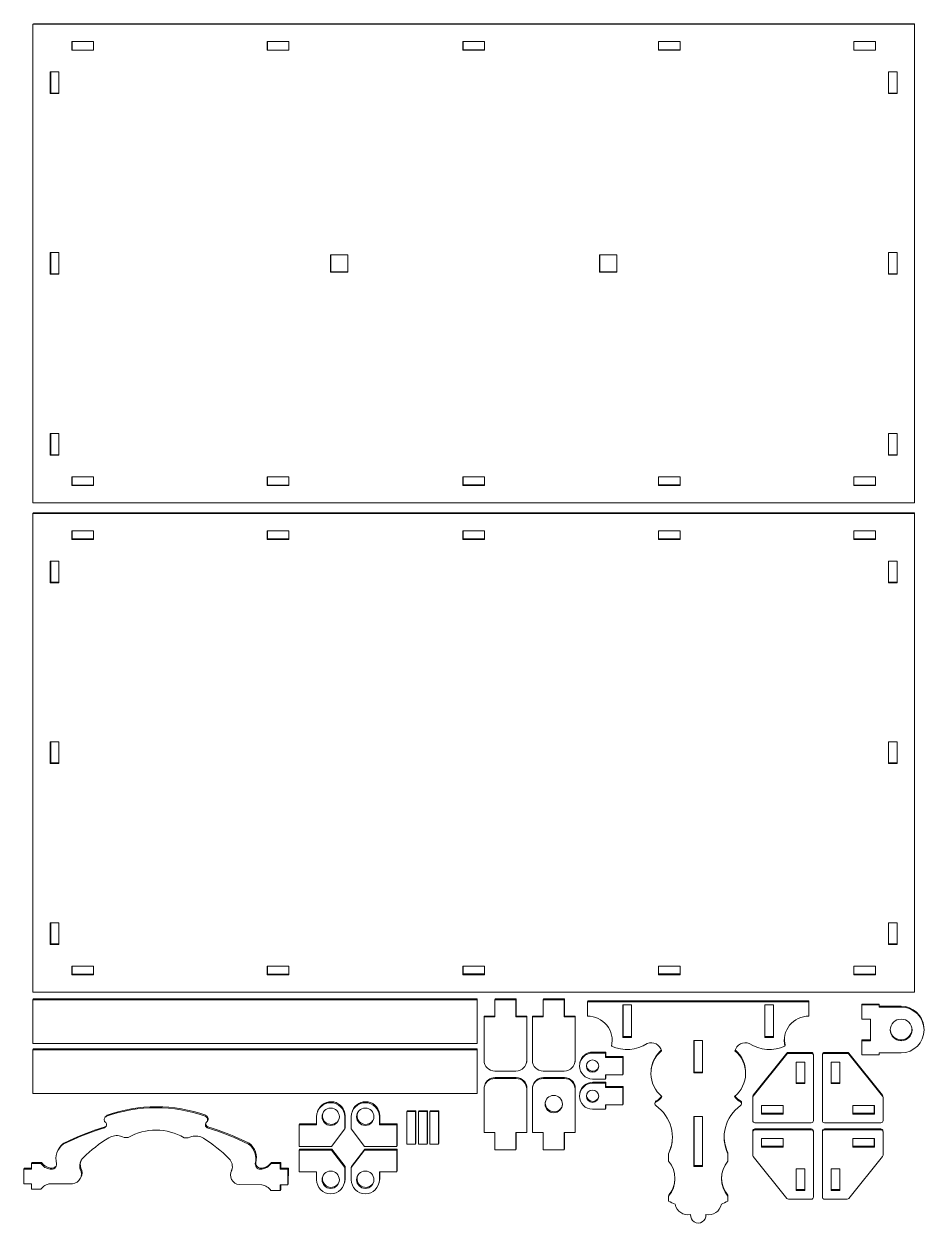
# Model space of a CAD drawing. Header units: millimetres. Extents: x -170 to 533, y 50 to 1036.
# Drawn here: x -169.5 to 186.7, y 49.8 to 524.6 of the extents above; entities that cross this region are included whole.
import ezdxf

# ---------------------------------------------------------------- set-up
doc = ezdxf.new("R2010")
doc.units = ezdxf.units.MM

msp = doc.modelspace()

# ---------------------------------------------------------------- linework, layer by layer
at = {"color": 7, "linetype": 'Continuous', "lineweight": 15}
for p, q in [((-166.06, 524.52), (-165.82, 524.58)), ((-166.06, 524.52), (182.94, 524.52)), ((-166.06, 334.96), (-166.06, 524.52)), ((-165.82, 524.58), (182.92, 524.58)), ((182.94, 524.52), (182.92, 524.58)), ((182.94, 524.52), (182.94, 334.96)), ((-150.63, 514.21), (-150.63, 517.64)), ((-150.63, 517.64), (-142.06, 517.64)), ((-150.4, 514.27), (-150.4, 517.64)), ((-142.06, 517.64), (-142.06, 514.21)), ((-73.25, 514.21), (-73.25, 517.64)), ((-73.25, 517.64), (-64.67, 517.64)), ((-73.08, 514.27), (-73.08, 517.64)), ((-64.67, 517.64), (-64.67, 514.21)), ((4.16, 514.27), (4.16, 517.7)), ((4.16, 517.7), (12.73, 517.7)), ((4.27, 514.34), (4.27, 517.7)), ((12.73, 517.7), (12.73, 514.27)), ((81.56, 514.27), (81.56, 517.7)), ((81.56, 517.7), (90.14, 517.7)), ((81.61, 514.34), (81.61, 517.7)), ((90.14, 517.7), (90.14, 514.27)), ((158.94, 517.64), (167.52, 517.64)), ((158.94, 514.21), (158.94, 517.64)), ((167.5, 517.64), (167.5, 514.27)), ((167.52, 517.64), (167.52, 514.21)), ((-150.63, 514.21), (-150.4, 514.27)), ((-142.06, 514.21), (-150.63, 514.21)), ((-142.06, 514.27), (-150.4, 514.27)), ((-73.25, 514.21), (-73.08, 514.27)), ((-64.67, 514.21), (-73.25, 514.21)), ((-64.67, 514.27), (-73.08, 514.27)), ((4.16, 514.27), (4.27, 514.34)), ((12.73, 514.27), (4.16, 514.27)), ((12.73, 514.34), (4.27, 514.34)), ((81.56, 514.27), (81.61, 514.34)), ((90.14, 514.27), (81.56, 514.27)), ((90.14, 514.34), (81.61, 514.34)), ((167.5, 514.27), (158.94, 514.27)), ((167.52, 514.21), (158.94, 514.21)), ((167.52, 514.21), (167.5, 514.27)), ((-159.21, 497.09), (-159.21, 505.66)), ((-159.21, 505.66), (-155.78, 505.66)), ((-158.97, 497.17), (-158.97, 505.66)), ((-155.78, 505.66), (-155.78, 497.09)), ((172.66, 505.66), (176.09, 505.66)), ((172.66, 497.09), (172.66, 505.66)), ((176.07, 505.66), (176.07, 497.17)), ((176.09, 505.66), (176.09, 497.09)), ((-159.21, 497.09), (-158.97, 497.17)), ((-155.78, 497.09), (-159.21, 497.09)), ((-155.78, 497.17), (-158.97, 497.17)), ((176.07, 497.17), (172.66, 497.17)), ((176.09, 497.09), (172.66, 497.09)), ((176.09, 497.09), (176.07, 497.17)), ((-159.21, 425.45), (-159.21, 434.03)), ((-159.21, 434.03), (-155.78, 434.03)), ((-158.97, 425.59), (-158.97, 434.03)), ((-155.78, 434.03), (-155.78, 425.45)), ((-48.25, 426.28), (-48.25, 433.14)), ((-48.25, 433.14), (-41.39, 433.14)), ((-48.1, 426.41), (-48.1, 433.14)), ((-41.39, 433.14), (-41.39, 426.28)), ((58.27, 426.28), (58.27, 433.14)), ((58.27, 433.14), (65.13, 433.14)), ((58.34, 426.41), (58.34, 433.14)), ((65.13, 433.14), (65.13, 426.28)), ((172.66, 434.03), (176.09, 434.03)), ((172.66, 425.45), (172.66, 434.03)), ((176.07, 434.03), (176.07, 425.59)), ((176.09, 434.03), (176.09, 425.45)), ((-159.21, 425.45), (-158.97, 425.59)), ((-155.78, 425.45), (-159.21, 425.45)), ((-155.78, 425.59), (-158.97, 425.59)), ((-48.25, 426.28), (-48.1, 426.41)), ((-41.39, 426.28), (-48.25, 426.28)), ((-41.39, 426.41), (-48.1, 426.41)), ((58.27, 426.28), (58.34, 426.41)), ((65.13, 426.28), (58.27, 426.28)), ((65.13, 426.41), (58.34, 426.41)), ((176.07, 425.59), (172.66, 425.59)), ((176.09, 425.45), (172.66, 425.45)), ((176.09, 425.45), (176.07, 425.59)), ((-159.21, 353.82), (-159.21, 362.39)), ((-159.21, 362.39), (-155.78, 362.39)), ((-158.97, 354.01), (-158.97, 362.39)), ((-155.78, 362.39), (-155.78, 353.82)), ((172.66, 362.39), (176.09, 362.39)), ((172.66, 353.82), (172.66, 362.39)), ((176.07, 362.39), (176.07, 354.01)), ((176.09, 362.39), (176.09, 353.82)), ((-159.21, 353.82), (-158.97, 354.01)), ((-155.78, 353.82), (-159.21, 353.82)), ((-155.78, 354.01), (-158.97, 354.01)), ((176.07, 354.01), (172.66, 354.01)), ((176.09, 353.82), (172.66, 353.82)), ((176.09, 353.82), (176.07, 354.01)), ((-150.63, 341.78), (-150.63, 345.21)), ((-150.63, 345.21), (-142.06, 345.21)), ((-150.63, 341.78), (-150.4, 341.98)), ((-150.4, 341.98), (-150.4, 345.21)), ((-142.06, 341.98), (-150.4, 341.98)), ((-142.06, 345.21), (-142.06, 341.78)), ((-73.25, 341.78), (-73.25, 345.21)), ((-73.25, 345.21), (-64.67, 345.21)), ((-73.25, 341.78), (-73.08, 341.98)), ((-73.08, 341.98), (-73.08, 345.21)), ((-64.67, 341.98), (-73.08, 341.98)), ((-64.67, 345.21), (-64.67, 341.78)), ((4.16, 341.85), (4.16, 345.28)), ((4.16, 345.28), (12.73, 345.28)), ((4.16, 341.85), (4.27, 342.04)), ((12.73, 341.85), (4.16, 341.85)), ((4.27, 342.04), (4.27, 345.28)), ((12.73, 342.04), (4.27, 342.04)), ((12.73, 345.28), (12.73, 341.85)), ((81.56, 341.85), (81.56, 345.28)), ((81.56, 345.28), (90.14, 345.28)), ((81.56, 341.85), (81.61, 342.04)), ((90.14, 341.85), (81.56, 341.85)), ((81.61, 342.04), (81.61, 345.28)), ((90.14, 342.04), (81.61, 342.04)), ((90.14, 345.28), (90.14, 341.85)), ((158.94, 345.21), (167.52, 345.21)), ((158.94, 341.78), (158.94, 345.21)), ((167.5, 341.98), (158.94, 341.98)), ((167.5, 345.21), (167.5, 341.98)), ((167.52, 341.78), (167.5, 341.98)), ((167.52, 345.21), (167.52, 341.78)), ((-142.06, 341.78), (-150.63, 341.78)), ((-64.67, 341.78), (-73.25, 341.78)), ((167.52, 341.78), (158.94, 341.78)), ((182.94, 334.96), (-166.06, 334.96)), ((-166.06, 330.76), (-165.82, 330.97)), ((-166.06, 330.76), (182.94, 330.76)), ((-166.06, 141.2), (-166.06, 330.76)), ((-165.82, 330.97), (182.92, 330.97)), ((182.94, 330.76), (182.92, 330.97)), ((182.94, 330.76), (182.94, 141.2)), ((-150.63, 320.44), (-150.63, 323.87)), ((-150.63, 323.87), (-142.06, 323.87)), ((-150.4, 320.66), (-150.4, 323.87)), ((-142.06, 323.87), (-142.06, 320.44)), ((-73.25, 320.44), (-73.25, 323.87)), ((-73.25, 323.87), (-64.67, 323.87)), ((-73.08, 320.66), (-73.08, 323.87)), ((-64.67, 323.87), (-64.67, 320.44)), ((4.16, 320.51), (4.16, 323.94)), ((4.16, 323.94), (12.73, 323.94)), ((4.27, 320.72), (4.27, 323.94)), ((12.73, 323.94), (12.73, 320.51)), ((81.56, 320.51), (81.56, 323.94)), ((81.56, 323.94), (90.14, 323.94)), ((81.61, 320.72), (81.61, 323.94)), ((90.14, 323.94), (90.14, 320.51)), ((158.94, 323.87), (167.52, 323.87)), ((158.94, 320.44), (158.94, 323.87)), ((167.5, 323.87), (167.5, 320.66)), ((167.52, 323.87), (167.52, 320.44)), ((-150.63, 320.44), (-150.4, 320.66)), ((-142.06, 320.44), (-150.63, 320.44)), ((-142.06, 320.66), (-150.4, 320.66)), ((-73.25, 320.44), (-73.08, 320.66)), ((-64.67, 320.44), (-73.25, 320.44)), ((-64.67, 320.66), (-73.08, 320.66)), ((4.16, 320.51), (4.27, 320.72)), ((12.73, 320.51), (4.16, 320.51)), ((12.73, 320.72), (4.27, 320.72)), ((81.56, 320.51), (81.61, 320.72)), ((90.14, 320.51), (81.56, 320.51)), ((90.14, 320.72), (81.61, 320.72)), ((167.5, 320.66), (158.94, 320.66)), ((167.52, 320.44), (158.94, 320.44)), ((167.52, 320.44), (167.5, 320.66)), ((-159.21, 303.33), (-159.21, 311.9)), ((-159.21, 311.9), (-155.78, 311.9)), ((-158.97, 303.56), (-158.97, 311.9)), ((-155.78, 311.9), (-155.78, 303.33)), ((172.66, 311.9), (176.09, 311.9)), ((172.66, 303.33), (172.66, 311.9)), ((176.07, 311.9), (176.07, 303.56)), ((176.09, 311.9), (176.09, 303.33)), ((-159.21, 303.33), (-158.97, 303.56)), ((-155.78, 303.33), (-159.21, 303.33)), ((-155.78, 303.56), (-158.97, 303.56)), ((176.07, 303.56), (172.66, 303.56)), ((176.09, 303.33), (172.66, 303.33)), ((176.09, 303.33), (176.07, 303.56)), ((-159.21, 231.69), (-159.21, 240.27)), ((-159.21, 240.27), (-155.78, 240.27)), ((-158.97, 231.98), (-158.97, 240.27)), ((-155.78, 240.27), (-155.78, 231.69)), ((172.66, 240.27), (176.09, 240.27)), ((172.66, 231.69), (172.66, 240.27)), ((176.07, 240.27), (176.07, 231.98)), ((176.09, 240.27), (176.09, 231.69)), ((-159.21, 231.69), (-158.97, 231.98)), ((-155.78, 231.69), (-159.21, 231.69)), ((-155.78, 231.98), (-158.97, 231.98)), ((176.07, 231.98), (172.66, 231.98)), ((176.09, 231.69), (172.66, 231.69)), ((176.09, 231.69), (176.07, 231.98)), ((-159.21, 160.06), (-159.21, 168.63)), ((-159.21, 168.63), (-155.78, 168.63)), ((-158.97, 160.4), (-158.97, 168.63)), ((-155.78, 168.63), (-155.78, 160.06)), ((172.66, 168.63), (176.09, 168.63)), ((172.66, 160.06), (172.66, 168.63)), ((176.07, 168.63), (176.07, 160.4)), ((176.09, 168.63), (176.09, 160.06)), ((-159.21, 160.06), (-158.97, 160.4)), ((-155.78, 160.06), (-159.21, 160.06)), ((-155.78, 160.4), (-158.97, 160.4)), ((176.07, 160.4), (172.66, 160.4)), ((176.09, 160.06), (172.66, 160.06)), ((176.09, 160.06), (176.07, 160.4)), ((-150.63, 148.02), (-150.63, 151.45)), ((-150.63, 151.45), (-142.06, 151.45)), ((-150.63, 148.02), (-150.4, 148.37)), ((-142.06, 148.02), (-150.63, 148.02)), ((-150.4, 148.37), (-150.4, 151.45)), ((-142.06, 148.37), (-150.4, 148.37)), ((-142.06, 151.45), (-142.06, 148.02)), ((-73.25, 148.02), (-73.25, 151.45)), ((-73.25, 151.45), (-64.67, 151.45)), ((-73.25, 148.02), (-73.08, 148.37)), ((-64.67, 148.02), (-73.25, 148.02)), ((-73.08, 148.37), (-73.08, 151.45)), ((-64.67, 148.37), (-73.08, 148.37)), ((-64.67, 151.45), (-64.67, 148.02)), ((4.16, 148.09), (4.16, 151.52)), ((4.16, 151.52), (12.73, 151.52)), ((4.16, 148.09), (4.27, 148.43)), ((12.73, 148.09), (4.16, 148.09)), ((4.27, 148.43), (4.27, 151.52)), ((12.73, 148.43), (4.27, 148.43)), ((12.73, 151.52), (12.73, 148.09)), ((81.56, 148.09), (81.56, 151.52)), ((81.56, 151.52), (90.14, 151.52)), ((81.56, 148.09), (81.61, 148.43)), ((90.14, 148.09), (81.56, 148.09)), ((81.61, 148.43), (81.61, 151.52)), ((90.14, 148.43), (81.61, 148.43)), ((90.14, 151.52), (90.14, 148.09)), ((158.94, 151.45), (167.52, 151.45)), ((158.94, 148.02), (158.94, 151.45)), ((167.5, 148.37), (158.94, 148.37)), ((167.52, 148.02), (158.94, 148.02)), ((167.5, 151.45), (167.5, 148.37)), ((167.52, 148.02), (167.5, 148.37)), ((167.52, 151.45), (167.52, 148.02)), ((182.94, 141.2), (-166.06, 141.2)), ((-166.06, 138.23), (-165.82, 138.59)), ((9.8, 138.23), (-166.06, 138.23)), ((-166.06, 138.23), (-166.06, 120.87)), ((9.9, 138.59), (-165.82, 138.59)), ((9.8, 138.23), (9.9, 138.59)), ((9.8, 120.87), (9.8, 138.23)), ((9.9, 121.24), (9.9, 138.59)), ((16.85, 138.23), (16.95, 138.59)), ((25.2, 138.23), (16.85, 138.23)), ((16.85, 138.23), (16.85, 131.38)), ((25.29, 138.59), (16.95, 138.59)), ((25.2, 138.23), (25.29, 138.59)), ((25.2, 138.23), (25.2, 131.38)), ((25.29, 138.59), (25.29, 131.73)), ((35.99, 138.23), (36.07, 138.59)), ((35.99, 138.23), (44.33, 138.23)), ((35.99, 138.23), (35.99, 131.38)), ((36.07, 138.59), (44.41, 138.59)), ((44.33, 138.23), (44.41, 138.59)), ((44.33, 138.23), (44.33, 131.38)), ((44.41, 138.59), (44.41, 131.73)), ((53.54, 137.4), (53.61, 137.75)), ((53.61, 137.75), (141.18, 137.75)), ((141.17, 137.4), (141.18, 137.75)), ((141.18, 137.75), (141.18, 132.06)), ((53.54, 131.7), (53.54, 137.4)), ((53.54, 137.4), (141.17, 137.4)), ((67.52, 136.14), (67.52, 123.28)), ((67.52, 136.14), (70.95, 136.14)), ((67.59, 136.14), (67.59, 123.65)), ((70.95, 136.14), (70.95, 123.28)), ((123.76, 136.14), (123.76, 123.28)), ((123.76, 136.14), (127.19, 136.14)), ((123.77, 136.14), (123.77, 123.65)), ((127.19, 136.14), (127.19, 123.28)), ((141.17, 137.4), (141.17, 131.7)), ((162.16, 136.14), (162.15, 136.5)), ((162.15, 136.5), (169, 136.5)), ((162.15, 130.89), (162.15, 136.5)), ((162.16, 136.14), (169.02, 136.14)), ((162.16, 130.53), (162.16, 136.14)), ((169.02, 136.14), (169, 136.5)), ((169.02, 136.14), (169.02, 135.28)), ((169.02, 135.64), (177.65, 135.64)), ((169.02, 135.28), (177.68, 135.28)), ((177.68, 135.28), (177.65, 135.64)), ((12.57, 131.38), (12.67, 131.73)), ((12.57, 131.38), (16.85, 131.38)), ((12.57, 114.23), (12.57, 131.38)), ((12.67, 131.73), (16.85, 131.73)), ((25.2, 131.38), (25.29, 131.73)), ((25.2, 131.38), (29.48, 131.38)), ((25.29, 131.73), (29.57, 131.73)), ((29.48, 131.38), (29.57, 131.73)), ((29.48, 131.38), (29.48, 114.23)), ((29.57, 131.73), (29.57, 114.6)), ((31.7, 131.38), (31.79, 131.73)), ((35.99, 131.38), (31.7, 131.38)), ((31.7, 131.38), (31.7, 114.23)), ((35.99, 131.73), (31.79, 131.73)), ((44.33, 131.38), (44.41, 131.73)), ((48.62, 131.38), (44.33, 131.38)), ((48.69, 131.73), (44.41, 131.73)), ((48.62, 131.38), (48.69, 131.73)), ((48.62, 114.23), (48.62, 131.38)), ((48.69, 114.6), (48.69, 131.73)), ((141.17, 131.7), (141.18, 132.06)), ((162.16, 130.53), (162.15, 130.89)), ((165.59, 130.53), (162.16, 130.53)), ((165.57, 122.32), (165.57, 130.53)), ((165.59, 121.95), (165.59, 130.53)), ((67.52, 123.28), (67.59, 123.65)), ((67.59, 123.65), (70.95, 123.65)), ((123.76, 123.28), (123.77, 123.65)), ((123.77, 123.65), (127.19, 123.65)), ((186.69, 126.98), (186.66, 127.35)), ((-166.06, 120.87), (9.8, 120.87)), ((-166.06, 118.42), (-165.82, 118.79)), ((-165.82, 118.79), (9.9, 118.79)), ((9.8, 120.87), (9.9, 121.24)), ((9.8, 118.42), (9.9, 118.79)), ((9.9, 118.79), (9.9, 101.44)), ((63.02, 119.84), (63.09, 120.21)), ((67.52, 123.28), (70.95, 123.28)), ((95.64, 122.08), (95.64, 109.22)), ((95.64, 122.08), (99.07, 122.08)), ((95.68, 122.08), (95.68, 109.59)), ((99.07, 122.08), (99.07, 109.22)), ((123.76, 123.28), (127.19, 123.28)), ((131.69, 119.84), (131.7, 120.21)), ((162.16, 121.95), (162.15, 122.32)), ((165.57, 122.32), (162.15, 122.32)), ((162.15, 116.7), (162.15, 122.32)), ((165.59, 121.95), (162.16, 121.95)), ((162.16, 116.33), (162.16, 121.95)), ((165.59, 121.95), (165.57, 122.32)), ((-166.06, 118.42), (9.8, 118.42)), ((-166.06, 101.06), (-166.06, 118.42)), ((9.8, 118.42), (9.8, 101.06)), ((29.48, 114.23), (29.57, 114.6)), ((48.62, 114.23), (48.69, 114.6)), ((55.52, 117.1), (55.59, 117.47)), ((55.52, 117.1), (60.66, 117.1)), ((55.59, 117.47), (60.73, 117.47)), ((60.66, 117.1), (60.73, 117.47)), ((60.66, 115.39), (60.66, 117.1)), ((60.66, 115.39), (60.73, 115.76)), ((60.66, 115.39), (67.52, 115.39)), ((60.73, 115.76), (60.73, 117.47)), ((60.73, 115.76), (67.59, 115.76)), ((67.52, 115.39), (67.59, 115.76)), ((67.52, 115.39), (67.52, 108.53)), ((67.59, 115.76), (67.59, 108.91)), ((132.37, 116.66), (119.1, 100.03)), ((132.39, 117.03), (119.12, 100.42)), ((132.37, 116.66), (132.39, 117.03)), ((133.04, 116.98), (133.06, 117.35)), ((142.06, 116.98), (133.04, 116.98)), ((142.07, 117.35), (133.06, 117.35)), ((142.06, 116.98), (142.07, 117.35)), ((142.92, 116.12), (142.93, 116.49)), ((142.92, 90.37), (142.92, 116.12)), ((142.93, 90.76), (142.93, 116.49)), ((146.49, 116.12), (146.49, 116.49)), ((146.49, 90.37), (146.49, 116.12)), ((147.34, 116.98), (147.34, 117.35)), ((147.34, 117.35), (156.36, 117.35)), ((147.34, 116.98), (156.36, 116.98)), ((156.36, 116.98), (156.36, 117.35)), ((157.03, 116.66), (157.03, 117.03)), ((157.03, 117.03), (170.29, 100.42)), ((157.03, 116.66), (170.31, 100.03)), ((162.16, 116.33), (162.15, 116.7)), ((169.02, 116.33), (162.16, 116.33)), ((169.02, 117.19), (169.02, 116.33)), ((169.02, 117.19), (177.68, 117.19)), ((16.85, 109.94), (25.2, 109.94)), ((29.36, 113.22), (29.45, 113.59)), ((44.33, 109.94), (35.99, 109.94)), ((48.53, 113.37), (48.61, 113.75)), ((50.55, 113.34), (50.47, 112.96)), ((78.78, 111.02), (78.73, 110.64)), ((95.64, 109.22), (95.68, 109.59)), ((95.64, 109.22), (99.07, 109.22)), ((95.68, 109.59), (99.07, 109.59)), ((136.06, 104.98), (136.06, 113.55)), ((139.49, 113.55), (136.06, 113.55)), ((136.07, 105.35), (136.07, 113.55)), ((139.49, 104.98), (139.49, 113.55)), ((149.92, 113.55), (153.35, 113.55)), ((149.92, 104.98), (149.92, 113.55)), ((153.34, 105.35), (153.34, 113.55)), ((153.35, 104.98), (153.35, 113.55)), ((16.85, 107.03), (16.95, 107.41)), ((16.85, 107.03), (25.2, 107.03)), ((16.95, 107.41), (25.29, 107.41)), ((25.2, 107.03), (25.29, 107.41)), ((35.99, 107.03), (36.07, 107.41)), ((44.33, 107.03), (35.99, 107.03)), ((44.41, 107.41), (36.07, 107.41)), ((44.33, 107.03), (44.41, 107.41)), ((55.52, 106.81), (60.66, 106.81)), ((55.52, 105.13), (55.59, 105.51)), ((55.52, 105.13), (60.66, 105.13)), ((55.59, 105.51), (60.73, 105.51)), ((60.66, 106.81), (60.66, 108.53)), ((60.66, 108.53), (67.52, 108.53)), ((60.66, 106.81), (60.73, 107.19)), ((60.66, 105.13), (60.73, 105.51)), ((60.66, 105.13), (60.66, 103.42)), ((60.73, 107.19), (60.73, 108.53)), ((60.73, 105.51), (60.73, 103.8)), ((67.52, 108.53), (67.59, 108.91)), ((116.07, 108.28), (116.1, 108.66)), ((136.06, 104.98), (136.07, 105.35)), ((139.49, 104.98), (136.06, 104.98)), ((139.49, 105.35), (136.07, 105.35)), ((149.92, 105.35), (153.34, 105.35)), ((149.92, 104.98), (153.35, 104.98)), ((153.35, 104.98), (153.34, 105.35)), ((9.8, 101.06), (-166.06, 101.06)), ((9.8, 101.06), (9.9, 101.44)), ((12.57, 102.75), (12.57, 85.6)), ((12.82, 104.25), (12.72, 103.87)), ((29.48, 102.75), (29.57, 103.13)), ((29.48, 85.6), (29.48, 102.75)), ((29.57, 85.99), (29.57, 103.13)), ((31.7, 85.6), (31.7, 102.75)), ((31.9, 104.1), (31.81, 103.72)), ((48.62, 102.75), (48.69, 103.13)), ((48.62, 102.75), (48.62, 85.6)), ((48.69, 103.13), (48.69, 85.99)), ((50.54, 101.35), (50.47, 100.97)), ((60.66, 103.42), (60.73, 103.8)), ((60.66, 103.42), (67.52, 103.42)), ((60.73, 103.8), (67.59, 103.8)), ((67.52, 103.42), (67.59, 103.8)), ((67.52, 96.56), (67.52, 103.42)), ((67.59, 96.94), (67.59, 103.8)), ((118.94, 99.93), (118.91, 99.55)), ((119.1, 100.03), (119.12, 100.42)), ((170.31, 100.03), (170.29, 100.42)), ((170.49, 99.54), (170.48, 99.92)), ((60.66, 96.56), (60.66, 94.84)), ((60.66, 96.56), (67.52, 96.56)), ((60.66, 94.84), (60.73, 95.23)), ((60.73, 96.56), (60.73, 95.23)), ((67.52, 96.56), (67.59, 96.94)), ((80.27, 97.48), (80.22, 97.09)), ((80.68, 97.74), (80.73, 98.13)), ((114.03, 97.74), (114.06, 98.13)), ((114.5, 96.92), (114.52, 97.31)), ((118.91, 99.5), (118.91, 90.37)), ((122.34, 92.94), (122.34, 96.37)), ((130.92, 96.37), (122.34, 96.37)), ((122.36, 93.33), (122.36, 96.37)), ((130.92, 92.94), (130.92, 96.37)), ((158.49, 96.37), (167.07, 96.37)), ((158.49, 92.94), (158.49, 96.37)), ((167.05, 93.33), (167.05, 96.37)), ((167.07, 92.94), (167.07, 96.37)), ((170.5, 99.5), (170.5, 90.37)), ((-137.36, 91.79), (-137.58, 91.4)), ((-136.86, 92.05), (-136.64, 92.44)), ((-97.75, 92.05), (-97.56, 92.44)), ((-96.99, 90.01), (-96.8, 90.4)), ((-53.72, 88.69), (-53.71, 91.88)), ((-53.16, 94.32), (-53.32, 93.93)), ((-42.58, 91.88), (-42.43, 92.27)), ((-42.58, 91.88), (-42.58, 87.09)), ((-42.43, 92.27), (-42.43, 87.49)), ((-40, 91.88), (-40, 87.09)), ((-39.51, 94.2), (-39.65, 93.81)), ((-28.86, 91.88), (-28.73, 92.27)), ((-28.86, 88.69), (-28.86, 91.88)), ((-28.72, 89.08), (-28.73, 92.27)), ((-17.99, 93.9), (-17.87, 94.28)), ((-17.99, 93.9), (-14.56, 93.9)), ((-17.99, 81.03), (-17.99, 93.9)), ((-17.87, 94.28), (-14.44, 94.28)), ((-14.56, 93.9), (-14.44, 94.28)), ((-14.56, 93.9), (-14.56, 81.03)), ((-14.44, 94.28), (-14.44, 81.43)), ((-13.35, 93.9), (-13.23, 94.28)), ((-9.92, 93.9), (-13.35, 93.9)), ((-13.35, 93.9), (-13.35, 81.03)), ((-9.8, 94.28), (-13.23, 94.28)), ((-9.92, 93.9), (-9.8, 94.28)), ((-9.92, 81.03), (-9.92, 93.9)), ((-9.8, 81.43), (-9.8, 94.28)), ((-8.91, 93.9), (-8.79, 94.28)), ((-8.91, 93.9), (-5.48, 93.9)), ((-8.91, 81.03), (-8.91, 93.9)), ((-8.79, 94.28), (-5.37, 94.28)), ((-5.48, 93.9), (-5.37, 94.28)), ((-5.48, 93.9), (-5.48, 81.03)), ((-5.37, 94.28), (-5.37, 81.43)), ((55.52, 94.84), (60.66, 94.84)), ((95.64, 72.2), (95.64, 92.01)), ((95.64, 92.01), (99.07, 92.01)), ((95.68, 72.6), (95.68, 92.01)), ((99.07, 92.01), (99.07, 72.2)), ((122.34, 92.94), (122.36, 93.33)), ((130.92, 92.94), (122.34, 92.94)), ((130.92, 93.33), (122.36, 93.33)), ((142.92, 90.37), (142.93, 90.76)), ((158.49, 93.33), (167.05, 93.33)), ((158.49, 92.94), (167.07, 92.94)), ((167.07, 92.94), (167.05, 93.33)), ((-137.61, 89.98), (-137.2, 89.55)), ((-137.61, 87.53), (-137.39, 87.93)), ((-97, 89.98), (-97.41, 89.55)), ((-97, 87.53), (-96.81, 87.93)), ((-60.58, 88.69), (-60.42, 89.08)), ((-60.58, 88.69), (-53.72, 88.69)), ((-60.58, 80.12), (-60.58, 88.69)), ((-60.42, 89.08), (-53.71, 89.08)), ((-42.58, 87.09), (-47.84, 80.12)), ((-42.58, 87.09), (-42.43, 87.49)), ((-40, 87.09), (-34.73, 80.12)), ((-28.86, 88.69), (-28.72, 89.08)), ((-22, 88.69), (-28.86, 88.69)), ((-21.87, 89.08), (-28.72, 89.08)), ((-22, 88.69), (-21.87, 89.08)), ((-22, 80.12), (-22, 88.69)), ((-21.87, 80.51), (-21.87, 89.08)), ((12.57, 85.6), (16.85, 85.6)), ((16.85, 78.74), (16.85, 85.6)), ((25.2, 85.6), (29.48, 85.6)), ((25.2, 78.74), (25.2, 85.6)), ((25.29, 79.14), (25.29, 85.6)), ((29.48, 85.6), (29.57, 85.99)), ((35.99, 85.6), (31.7, 85.6)), ((35.99, 78.74), (35.99, 85.6)), ((44.33, 78.74), (44.33, 85.6)), ((48.62, 85.6), (44.33, 85.6)), ((44.41, 79.14), (44.41, 85.6)), ((48.62, 85.6), (48.69, 85.99)), ((118.94, 86.28), (118.91, 85.88)), ((118.91, 76.7), (118.91, 85.83)), ((119.77, 89.51), (142.06, 89.51)), ((119.77, 86.69), (119.79, 87.09)), ((119.77, 86.69), (142.06, 86.69)), ((119.79, 87.09), (142.07, 87.09)), ((142.06, 86.69), (142.07, 87.09)), ((142.92, 85.83), (142.93, 86.23)), ((142.92, 85.83), (142.92, 60.08)), ((142.93, 86.23), (142.93, 60.49)), ((146.49, 85.83), (146.49, 86.23)), ((146.49, 85.83), (146.49, 60.08)), ((169.64, 89.51), (147.34, 89.51)), ((147.34, 86.69), (147.34, 87.09)), ((169.62, 87.09), (147.34, 87.09)), ((169.64, 86.69), (147.34, 86.69)), ((169.64, 86.69), (169.62, 87.09)), ((170.49, 85.87), (170.48, 86.27)), ((170.5, 76.7), (170.5, 85.83)), ((-153.99, 81.03), (-153.76, 81.43)), ((-80.63, 81.03), (-80.45, 81.43)), ((-14.56, 81.03), (-17.99, 81.03)), ((-14.56, 81.03), (-14.44, 81.43)), ((-13.35, 81.03), (-9.92, 81.03)), ((-9.92, 81.03), (-9.8, 81.43)), ((-5.48, 81.03), (-8.91, 81.03)), ((-5.48, 81.03), (-5.37, 81.43)), ((122.34, 83.26), (122.34, 79.83)), ((130.92, 83.26), (122.34, 83.26)), ((122.36, 83.26), (122.36, 80.23)), ((130.92, 83.26), (130.92, 79.83)), ((158.49, 83.26), (158.49, 79.83)), ((158.49, 83.26), (167.07, 83.26)), ((167.05, 83.26), (167.05, 80.23)), ((167.07, 83.26), (167.07, 79.83)), ((-155.68, 79.27), (-155.92, 78.87)), ((-60.58, 80.12), (-47.84, 80.12)), ((-60.58, 78.69), (-60.42, 79.09)), ((-60.58, 78.69), (-47.84, 78.69)), ((-60.58, 78.69), (-60.58, 70.12)), ((-60.42, 79.09), (-47.69, 79.09)), ((-47.84, 78.69), (-47.69, 79.09)), ((-42.58, 71.72), (-47.84, 78.69)), ((-42.43, 72.12), (-47.69, 79.09)), ((-40, 71.72), (-34.73, 78.69)), ((-39.85, 72.12), (-34.6, 79.09)), ((-22, 80.12), (-34.73, 80.12)), ((-34.73, 78.69), (-34.6, 79.09)), ((-22, 78.69), (-34.73, 78.69)), ((-21.87, 79.09), (-34.6, 79.09)), ((-22, 80.12), (-21.87, 80.51)), ((-22, 78.69), (-21.87, 79.09)), ((-22, 78.69), (-22, 70.12)), ((-21.87, 79.09), (-21.87, 70.53)), ((25.2, 78.74), (16.85, 78.74)), ((25.2, 78.74), (25.29, 79.14)), ((35.99, 78.74), (44.33, 78.74)), ((44.33, 78.74), (44.41, 79.14)), ((85.62, 77.2), (85.67, 77.6)), ((85.62, 77.2), (85.62, 74.33)), ((109.09, 77.2), (109.12, 77.6)), ((109.09, 77.2), (109.09, 74.33)), ((109.12, 77.6), (109.12, 74.73)), ((132.37, 59.54), (119.1, 76.17)), ((122.34, 79.83), (122.36, 80.23)), ((130.92, 79.83), (122.34, 79.83)), ((130.92, 80.23), (122.36, 80.23)), ((157.03, 59.54), (170.31, 76.17)), ((158.49, 80.23), (167.05, 80.23)), ((158.49, 79.83), (167.07, 79.83)), ((167.07, 79.83), (167.05, 80.23)), ((-169.53, 71.12), (-169.29, 71.52)), ((-166.53, 71.52), (-169.29, 71.52)), ((-166.53, 73.35), (-166.29, 73.75)), ((-162.86, 73.35), (-166.53, 73.35)), ((-166.53, 73.35), (-166.53, 71.12)), ((-162.62, 73.75), (-166.29, 73.75)), ((-162.86, 73.35), (-162.62, 73.75)), ((-159.18, 71.12), (-158.95, 71.52)), ((-147.24, 71.05), (-147.02, 71.46)), ((-77.98, 73.28), (-77.81, 73.68)), ((-75.43, 71.12), (-75.26, 71.52)), ((-71.76, 73.35), (-71.59, 73.75)), ((-71.76, 73.35), (-68.08, 73.35)), ((-71.59, 73.75), (-67.92, 73.75)), ((-68.08, 73.35), (-67.92, 73.75)), ((-68.08, 73.35), (-68.08, 71.12)), ((-68.08, 71.12), (-67.92, 71.52)), ((-67.92, 73.75), (-67.92, 71.52)), ((-67.92, 71.52), (-64.88, 71.52)), ((-65.05, 71.12), (-64.88, 71.52)), ((-64.88, 71.52), (-64.92, 65.27)), ((-42.58, 71.72), (-42.43, 72.12)), ((-42.58, 66.93), (-42.58, 71.72)), ((-42.43, 67.34), (-42.43, 72.12)), ((-40, 71.72), (-39.85, 72.12)), ((-40, 66.93), (-40, 71.72)), ((95.64, 72.2), (95.68, 72.6)), ((99.07, 72.2), (95.64, 72.2)), ((99.07, 72.6), (95.68, 72.6)), ((109.09, 74.33), (109.12, 74.73)), ((136.06, 71.22), (136.06, 62.65)), ((139.49, 71.22), (136.06, 71.22)), ((136.07, 71.22), (136.07, 63.06)), ((139.49, 71.22), (139.49, 62.65)), ((149.92, 71.22), (149.92, 62.65)), ((149.92, 71.22), (153.35, 71.22)), ((153.34, 71.22), (153.34, 63.06)), ((153.35, 71.22), (153.35, 62.65)), ((-166.53, 71.12), (-169.53, 71.12)), ((-169.53, 71.12), (-169.53, 65.37)), ((-147.26, 67.35), (-147.03, 67.76)), ((-87.28, 70.82), (-87.46, 70.42)), ((-68.08, 71.12), (-65.05, 71.12)), ((-65.05, 71.12), (-65.08, 64.86)), ((-60.58, 70.12), (-53.72, 70.12)), ((-53.72, 70.12), (-53.71, 66.93)), ((-42.58, 66.93), (-42.43, 67.34)), ((-28.86, 70.12), (-28.86, 66.93)), ((-22, 70.12), (-28.86, 70.12)), ((-28.86, 66.93), (-28.73, 67.34)), ((-28.72, 70.12), (-28.73, 67.34)), ((-22, 70.12), (-21.87, 70.53)), ((-166.53, 65.37), (-169.53, 65.37)), ((-166.53, 63.15), (-166.53, 65.37)), ((-162.86, 63.15), (-166.53, 63.15)), ((-159.18, 65.37), (-150.34, 65.37)), ((-75.43, 64.92), (-84.28, 65.01)), ((-71.77, 62.67), (-68.09, 62.65)), ((-68.09, 62.65), (-68.08, 64.88)), ((-68.09, 62.65), (-67.93, 63.06)), ((-68.08, 64.88), (-65.08, 64.86)), ((-67.93, 63.06), (-67.92, 64.88)), ((-65.08, 64.86), (-64.92, 65.27)), ((-42.9, 65.07), (-42.75, 65.48)), ((-29.15, 65.19), (-29.01, 65.6)), ((136.06, 62.65), (136.07, 63.06)), ((139.49, 62.65), (136.06, 62.65)), ((139.49, 63.06), (136.07, 63.06)), ((149.92, 63.06), (153.34, 63.06)), ((149.92, 62.65), (153.35, 62.65)), ((153.35, 62.65), (153.34, 63.06)), ((85.62, 60.42), (85.67, 60.84)), ((85.62, 58.45), (85.62, 60.42)), ((109.09, 60.42), (109.12, 60.84)), ((109.09, 60.42), (109.09, 58.45)), ((109.09, 58.45), (109.12, 58.87)), ((109.12, 60.84), (109.12, 58.87)), ((142.06, 59.22), (133.04, 59.22)), ((142.92, 60.08), (142.93, 60.49)), ((147.34, 59.22), (156.36, 59.22)), ((100.4, 52.59), (100.43, 53.01))]:
    msp.add_line(p, q, dxfattribs=at)
at = {"color": 7, "linetype": 'Continuous', "lineweight": 15, "flags": 128}
for points in [[(131.44, 122.77), (131.45, 121.94), (131.7, 120.21)], [(29.45, 113.59), (29.49, 113.76), (29.57, 114.6)], [(48.69, 114.6), (48.61, 113.76), (48.61, 113.75)], [(-42.43, 67.34), (-42.59, 66.01), (-42.75, 65.48)], [(-29.01, 65.6), (-28.89, 66.01), (-28.73, 67.34)]]:
    msp.add_lwpolyline(points, dxfattribs=at)
at = {"color": 7, "linetype": 'Continuous', "lineweight": 15}
for centre, radius in [((177.68, 126.24), 4.29), ((55.52, 111.96), 2.43), ((40.16, 96.89), 3.43), ((55.52, 99.99), 2.43), ((-48.14, 91.88), 3.43), ((-34.43, 91.88), 3.43), ((-48.14, 66.93), 3.43), ((-34.43, 66.93), 3.43)]:
    msp.add_circle(centre, radius, dxfattribs=at)
for centre, radius, start, end in [((177.65, 126.6), 9.04, 4.7293, 90), ((177.68, 126.24), 9.05, 270, 90), ((53.66, 122.08), 9.62, 346.5374, 90.7514), ((141.05, 122.08), 9.62, 89.2486, 193.4626), ((177.65, 126.6), 4.28, 187.4722, 359.8284), ((69.15, 133.45), 14.93, 245.7375, 302.5236), ((78.76, 117), 4.18, 13.5553, 112.2766), ((115.95, 117), 4.18, 67.7234, 166.4447), ((125.56, 133.45), 14.93, 237.4764, 294.2625), ((16.85, 114.23), 4.29, 180, 270), ((25.2, 114.23), 4.29, 270, 0), ((35.99, 114.23), 4.29, 180, 270), ((44.33, 114.23), 4.29, 270, 0), ((55.52, 111.96), 5.14, 90, 270), ((55.59, 112.33), 5.14, 90, 168.7445), ((90.24, 109.02), 11.63, 129.6433, 231.3969), ((90.28, 109.4), 11.62, 129.6433, 172.0079), ((104.47, 109.02), 11.63, 308.6031, 50.3567), ((104.5, 109.4), 11.62, 356.3458, 50.3567), ((133.04, 116.12), 0.857, 90, 141.3928), ((133.06, 116.49), 0.857, 90, 141.3928), ((142.06, 116.12), 0.857, 360, 90), ((142.07, 116.49), 0.857, 360, 90), ((147.34, 116.49), 0.857, 90, 180), ((147.34, 116.12), 0.857, 90, 180), ((156.36, 116.49), 0.857, 38.6072, 90), ((156.36, 116.12), 0.857, 38.6072, 90), ((55.59, 112.33), 2.42, 169.0579, 349.6169), ((16.85, 102.75), 4.29, 90, 180), ((16.95, 103.13), 4.28, 90, 164.8163), ((25.2, 102.75), 4.29, 0, 90), ((25.29, 103.13), 4.28, 0, 90), ((35.99, 102.75), 4.29, 90, 180), ((36.07, 103.13), 4.28, 90, 166.891), ((44.33, 102.75), 4.29, 0, 90), ((44.41, 103.13), 4.28, 0, 90), ((55.52, 99.99), 5.14, 90, 270), ((55.59, 100.37), 5.14, 90, 169.0076), ((55.59, 100.37), 2.42, 169.3138, 349.8598), ((78.17, 102.68), 5.54, 296.9175, 330.322), ((78.22, 103.07), 5.54, 296.9175, 327.0501), ((116.54, 102.68), 5.54, 209.678, 243.0825), ((116.57, 103.07), 5.54, 212.3972, 243.0825), ((119.77, 99.5), 0.857, 141.3928, 180), ((119.79, 99.88), 0.857, 141.3928, 176.7331), ((169.62, 99.88), 0.857, 2.6263, 38.6072), ((169.64, 99.5), 0.857, 360, 38.6072), ((-117.31, 37.48), 57.97, 70.2847, 109.7153), ((-117.1, 37.91), 57.93, 70.2847, 109.7153), ((-48.14, 91.88), 5.57, 0, 180), ((-47.99, 92.27), 5.56, 0, 158.3767), ((-34.43, 91.88), 5.57, 0, 180), ((-34.29, 92.27), 5.56, 0, 159.7289), ((40.24, 97.28), 3.43, 167.5862, 348.3494), ((81.07, 96.98), 0.857, 116.9175, 235.2317), ((81.12, 97.36), 0.857, 116.9175, 172.3869), ((71.9, 83.77), 15.21, 334.4068, 55.2317), ((122.81, 83.77), 15.21, 124.7683, 205.5932), ((113.64, 96.98), 0.857, 304.7683, 63.0825), ((113.67, 97.36), 0.857, 356.2497, 63.0825), ((-136.26, 90.66), 1.51, 113.4397, 206.7663), ((-136.04, 91.05), 1.51, 113.4397, 150.7545), ((-98.35, 90.66), 1.51, 333.2337, 66.5603), ((-98.16, 91.05), 1.51, 334.4106, 66.5603), ((-47.99, 92.27), 3.43, 164.8926, 335.4261), ((-34.29, 92.27), 3.43, 159.9554, 340.6829), ((119.77, 90.37), 0.857, 180, 270), ((142.06, 90.37), 0.857, 270, 360), ((147.34, 90.37), 0.857, 180, 270), ((169.64, 90.37), 0.857, 270, 0), ((-106.8, -13.98), 106.08, 106.8862, 116.413), ((-106.6, -13.5), 106, 106.8862, 116.413), ((-138.14, 88.69), 1.27, 294.4532, 42.3978), ((-137.92, 89.08), 1.27, 294.4532, 321.7464), ((-117.31, 64.74), 21.87, 59.3185, 120.0578), ((-96.48, 88.69), 1.27, 137.6022, 245.5468), ((-96.29, 89.08), 1.27, 162.6651, 245.5468), ((-127.82, -13.98), 106.08, 63.587, 73.1138), ((-127.6, -13.5), 106, 63.587, 73.1138), ((119.77, 85.83), 0.857, 90, 180), ((119.79, 86.23), 0.857, 90, 176.8196), ((142.06, 85.83), 0.857, 0, 90), ((142.07, 86.23), 0.857, 0, 90), ((147.34, 86.23), 0.857, 90, 180), ((147.34, 85.83), 0.857, 90, 180), ((169.62, 86.23), 0.857, 2.5566, 90), ((169.64, 85.83), 0.857, 0, 90), ((-149.66, 75.23), 7.24, 126.7197, 195.6401), ((-149.43, 75.63), 7.24, 126.7197, 149.8168), ((-107.05, 36.15), 55.53, 121.3844, 134.6747), ((-132.76, 78.06), 6.36, 76.4851, 120.2257), ((-128.92, 88.47), 4.84, 240.8042, 277.7619), ((-105.44, 88.34), 4.84, 261.6144, 298.5722), ((-101.71, 77.89), 6.36, 59.1506, 102.8912), ((-127.88, 36.26), 55.53, 44.7016, 57.992), ((-84.96, 75.23), 7.24, 344.3599, 53.2803), ((-84.78, 75.63), 7.24, 344.3599, 53.2803), ((71.96, 84.17), 15.2, 334.4068, 353.3454), ((122.83, 84.17), 15.2, 175.5782, 205.5932), ((119.77, 76.7), 0.857, 180, 218.6072), ((169.64, 76.7), 0.857, 321.3928, 0), ((-158.47, 76.43), 5.36, 215.1463, 262.4366), ((-158.24, 76.83), 5.35, 215.1463, 262.4366), ((-158.76, 73.21), 2.14, 258.7834, 1.6899), ((-158.53, 73.62), 2.13, 258.7834, 322.5465), ((-143.15, 72.46), 4.33, 132.7495, 198.9833), ((-142.93, 72.87), 4.32, 150.7608, 198.9833), ((-150.41, 69.62), 3.85, 331.0653, 28.423), ((-91.38, 72.18), 4.33, 340.3931, 46.6268), ((-75.85, 73.21), 2.14, 178.3101, 281.2166), ((-75.68, 73.62), 2.13, 178.3101, 281.2166), ((-76.14, 76.43), 5.36, 277.5634, 324.8537), ((-75.97, 76.83), 5.35, 277.5634, 324.8537), ((77.26, 67.37), 10.88, 320.2708, 39.7292), ((117.45, 67.37), 10.88, 140.2708, 219.7292), ((-150.63, 69.22), 3.86, 274.4051, 28.423), ((-83.94, 68.85), 3.86, 150.9533, 264.9712), ((-48.14, 66.93), 5.57, 180, 0), ((-47.99, 67.34), 3.43, 159.519, 340.2106), ((-34.43, 66.93), 5.57, 180, 0), ((-34.29, 67.34), 3.43, 165.688, 336.0109), ((77.31, 67.78), 10.87, 320.2708, 353.6527), ((117.48, 67.78), 10.87, 175.6062, 219.7292), ((-158.47, 60.06), 5.36, 97.5634, 144.8537), ((-76.17, 59.61), 5.36, 34.8344, 82.1248), ((-19.32, -163.37), 245.4, 64.0129, 64.6809), ((93.35, 58.29), 5.26, 191.8305, 280.5208), ((101.36, 58.29), 5.26, 259.4792, 348.1695), ((214.03, -163.37), 245.4, 115.3191, 115.9871), ((133.04, 60.08), 0.857, 218.6072, 270), ((142.06, 60.08), 0.857, 270, 0), ((147.34, 60.08), 0.857, 180, 270), ((156.36, 60.08), 0.857, 270, 321.3928), ((97.36, 52.85), 3.05, 174.9334, 5.0666)]:
    msp.add_arc(centre, radius, start, end, dxfattribs=at)

doc.saveas('drawing.dxf')
